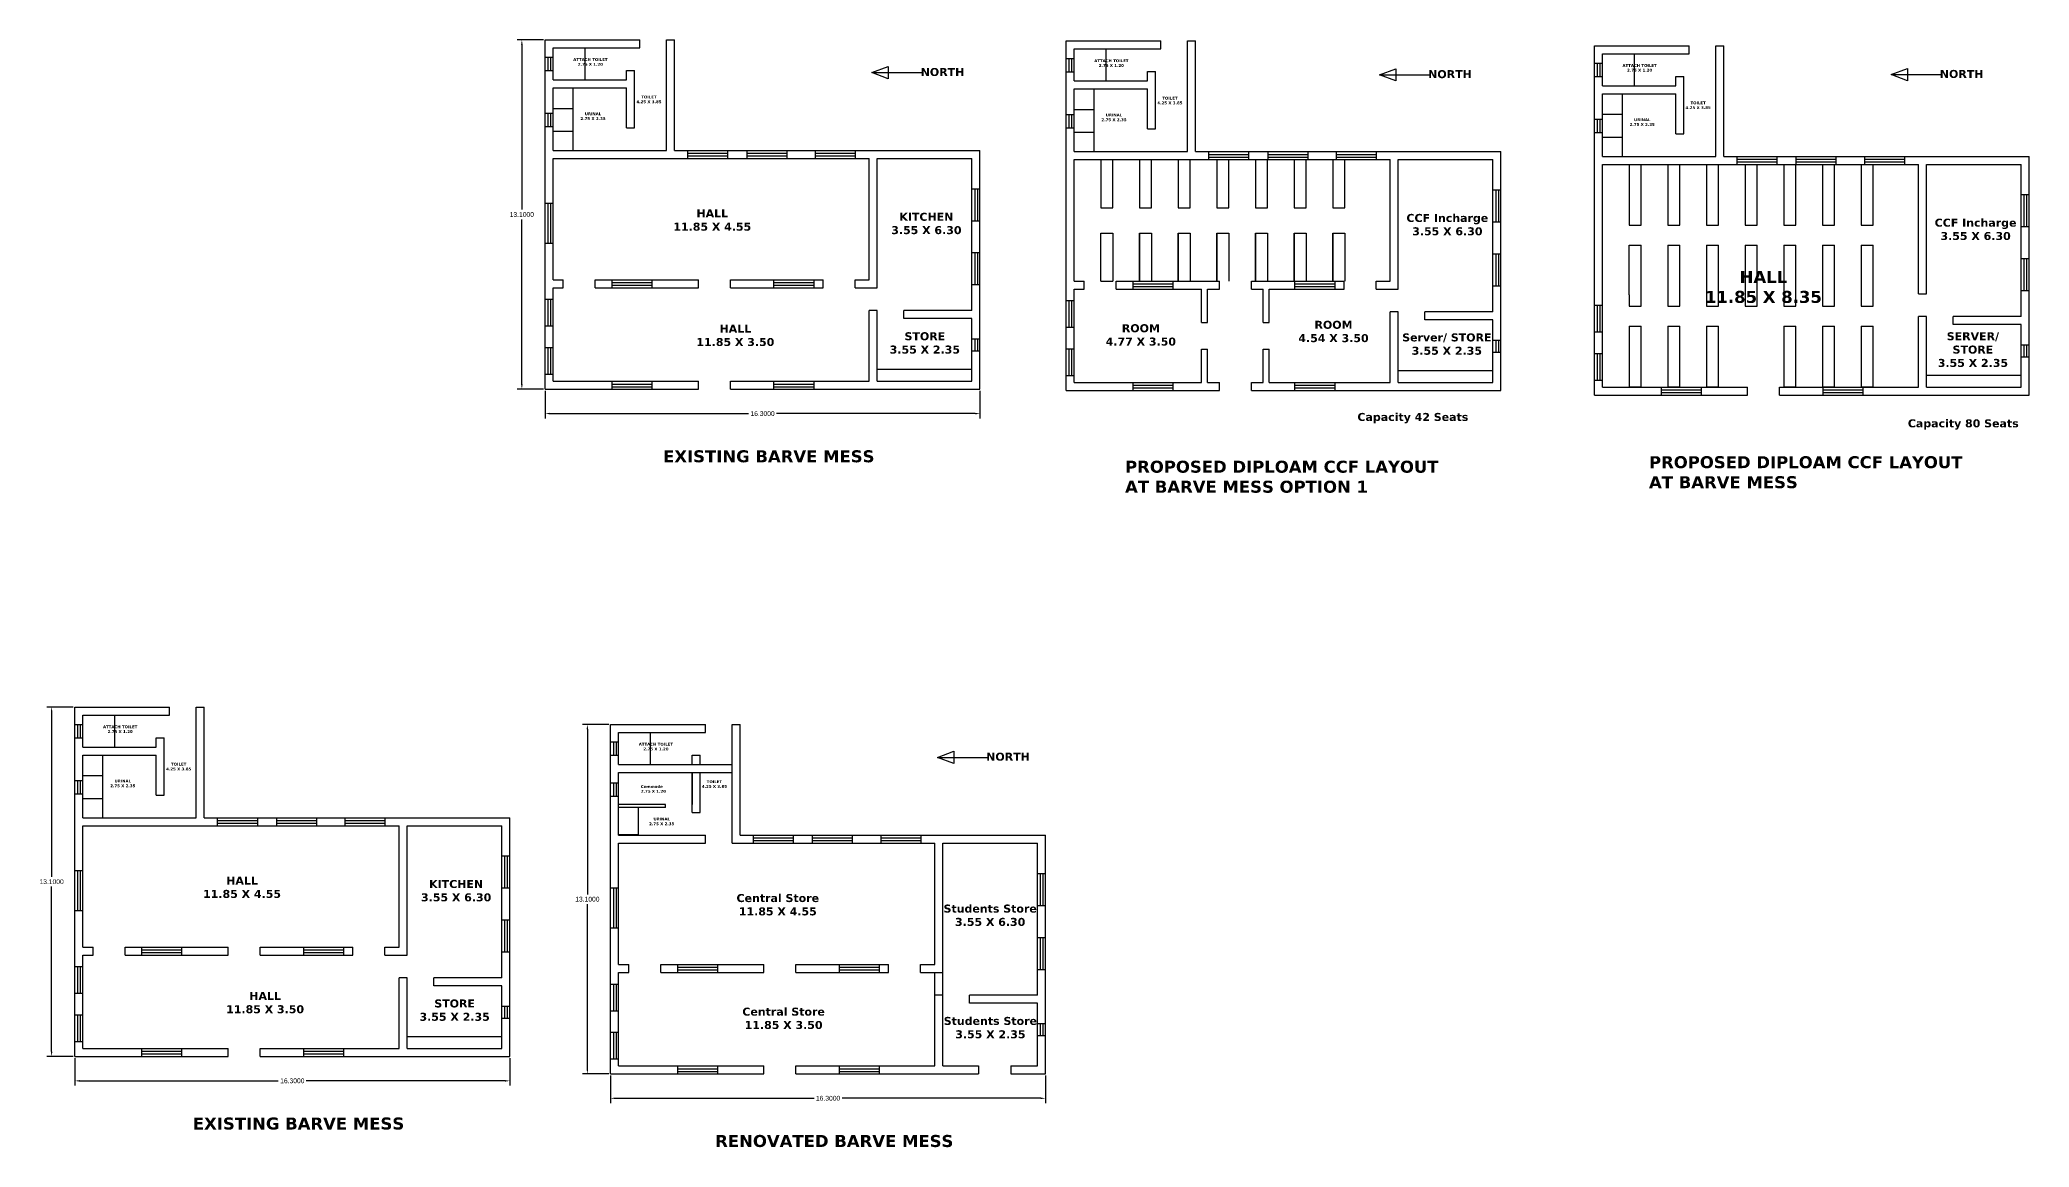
# Model space of a CAD drawing. Header units: inches. Extents: x -10.9 to 63.7, y -23.5 to 18.
import ezdxf

# ---------------------------------------------------------------- set-up
doc = ezdxf.new("R2010")
doc.units = ezdxf.units.IN
doc.header["$MEASUREMENT"] = 0
doc.styles.get("Standard").update_dxf_attribs({"font": 'arial.ttf'})
doc.dimstyles.get("Standard").update_dxf_attribs({"dimtxt": 0.18, "dimasz": 0.18, "dimexe": 0.18, "dimexo": 0.0625, "dimgap": 0.09, "dimtad": 0, "dimtih": 1, "dimtoh": 1, "dimdec": 4, "dimzin": 0, "dimdsep": 46, "dimtxsty": 'Standard', "dimcen": 0.09, "dimadec": 0, "dimazin": 0, "dimtfac": 1, "dimtdec": 4, "dimtofl": 0, "dimtmove": 0, "dimatfit": 3, "dimfxl": 1, "dimtolj": 1, "dimtzin": 0, "dimarcsym": 0})

# ---------------------------------------------------------------- blocks, each defined once
blk = doc.blocks.new('*D6')
at = {"color": 0, "lineweight": -2, "transparency": 16777216}
for p, q in [((8.086, 4.841), (8.086, 3.809)), ((24.386, 4.841), (24.386, 3.809)), ((8.266, 3.989), (15.711, 3.989)), ((24.206, 3.989), (16.761, 3.989))]:
    blk.add_line(p, q, dxfattribs=at)
at = {"color": 0, "transparency": 16777216}
for points in [[(8.266, 4.019), (8.266, 3.959), (8.086, 3.989)], [(24.206, 4.019), (24.206, 3.959), (24.386, 3.989)]]:
    blk.add_solid(points, dxfattribs=at)
at = {"layer": 'Defpoints', "color": 0, "transparency": 16777216}
for p in [(8.086, 4.903), (24.386, 4.903), (24.386, 3.989)]:
    blk.add_point(p, dxfattribs=at)
at = {"color": 0, "transparency": 16777216, "insert": (16.236, 3.989), "char_height": 0.18, "attachment_point": 5}
blk.add_mtext('\\A1;16.3000', dxfattribs=at)
blk = doc.blocks.new('*D7')
at = {"color": 0, "lineweight": -2, "transparency": 16777216}
for p, q in [((8.023, 18.003), (7.033, 18.003)), ((7.213, 17.823), (7.213, 11.635)), ((7.213, 5.083), (7.213, 11.271)), ((8.023, 4.903), (7.033, 4.903))]:
    blk.add_line(p, q, dxfattribs=at)
at = {"color": 0, "transparency": 16777216}
for points in [[(7.183, 17.823), (7.243, 17.823), (7.213, 18.003)], [(7.183, 5.083), (7.243, 5.083), (7.213, 4.903)]]:
    blk.add_solid(points, dxfattribs=at)
at = {"layer": 'Defpoints', "color": 0, "transparency": 16777216}
for p in [(7.213, 18.003), (8.086, 18.003), (8.086, 4.903)]:
    blk.add_point(p, dxfattribs=at)
at = {"color": 0, "transparency": 16777216, "insert": (7.213, 11.453), "char_height": 0.18, "attachment_point": 5}
blk.add_mtext('\\A1;13.1000', dxfattribs=at)
blk = doc.blocks.new('*D10')
at = {"color": 0, "lineweight": -2, "transparency": 16777216}
for p, q in [((10.542, -20.828), (10.542, -21.86)), ((26.842, -20.828), (26.842, -21.86)), ((10.722, -21.68), (18.167, -21.68)), ((26.662, -21.68), (19.216, -21.68))]:
    blk.add_line(p, q, dxfattribs=at)
at = {"color": 0, "transparency": 16777216}
for points in [[(10.722, -21.65), (10.722, -21.71), (10.542, -21.68)], [(26.662, -21.65), (26.662, -21.71), (26.842, -21.68)]]:
    blk.add_solid(points, dxfattribs=at)
at = {"layer": 'Defpoints', "color": 0, "transparency": 16777216}
for p in [(10.542, -20.766), (26.842, -20.766), (26.842, -21.68)]:
    blk.add_point(p, dxfattribs=at)
at = {"color": 0, "transparency": 16777216, "insert": (18.692, -21.68), "char_height": 0.18, "attachment_point": 5}
blk.add_mtext('\\A1;16.3000', dxfattribs=at)
blk = doc.blocks.new('*D11')
at = {"color": 0, "lineweight": -2, "transparency": 16777216}
for p, q in [((10.479, -7.666), (9.489, -7.666)), ((9.669, -7.846), (9.669, -14.034)), ((9.669, -20.586), (9.669, -14.398)), ((10.479, -20.766), (9.489, -20.766))]:
    blk.add_line(p, q, dxfattribs=at)
at = {"color": 0, "transparency": 16777216}
for points in [[(9.639, -7.846), (9.699, -7.846), (9.669, -7.666)], [(9.639, -20.586), (9.699, -20.586), (9.669, -20.766)]]:
    blk.add_solid(points, dxfattribs=at)
at = {"layer": 'Defpoints', "color": 0, "transparency": 16777216}
for p in [(9.669, -7.666), (10.542, -7.666), (10.542, -20.766)]:
    blk.add_point(p, dxfattribs=at)
at = {"color": 0, "transparency": 16777216, "insert": (9.669, -14.216), "char_height": 0.18, "attachment_point": 5}
blk.add_mtext('\\A1;13.1000', dxfattribs=at)
blk = doc.blocks.new('*D14')
at = {"color": 0, "lineweight": -2, "transparency": 16777216}
for p, q in [((-9.54, -20.174), (-9.54, -21.206)), ((6.76, -20.174), (6.76, -21.206)), ((-9.36, -21.026), (-1.915, -21.026)), ((6.58, -21.026), (-0.866, -21.026))]:
    blk.add_line(p, q, dxfattribs=at)
at = {"color": 0, "transparency": 16777216}
for points in [[(-9.36, -20.996), (-9.36, -21.056), (-9.54, -21.026)], [(6.58, -20.996), (6.58, -21.056), (6.76, -21.026)]]:
    blk.add_solid(points, dxfattribs=at)
at = {"layer": 'Defpoints', "color": 0, "transparency": 16777216}
for p in [(-9.54, -20.111), (6.76, -20.111), (6.76, -21.026)]:
    blk.add_point(p, dxfattribs=at)
at = {"color": 0, "transparency": 16777216, "insert": (-1.39, -21.026), "char_height": 0.18, "attachment_point": 5}
blk.add_mtext('\\A1;16.3000', dxfattribs=at)
blk = doc.blocks.new('*D15')
at = {"color": 0, "lineweight": -2, "transparency": 16777216}
for p, q in [((-9.603, -7.011), (-10.593, -7.011)), ((-10.413, -7.191), (-10.413, -13.379)), ((-10.413, -19.931), (-10.413, -13.743)), ((-9.603, -20.111), (-10.593, -20.111))]:
    blk.add_line(p, q, dxfattribs=at)
at = {"color": 0, "transparency": 16777216}
for points in [[(-10.443, -7.191), (-10.383, -7.191), (-10.413, -7.011)], [(-10.443, -19.931), (-10.383, -19.931), (-10.413, -20.111)]]:
    blk.add_solid(points, dxfattribs=at)
at = {"layer": 'Defpoints', "color": 0, "transparency": 16777216}
for p in [(-10.413, -7.011), (-9.54, -7.011), (-9.54, -20.111)]:
    blk.add_point(p, dxfattribs=at)
at = {"color": 0, "transparency": 16777216, "insert": (-10.413, -13.561), "char_height": 0.18, "attachment_point": 5}
blk.add_mtext('\\A1;13.1000', dxfattribs=at)

msp = doc.modelspace()

# ---------------------------------------------------------------- linework, layer by layer
for p, q in [((8.08576, 18.00313), (11.63576, 18.00313)), ((8.08576, 4.90313), (8.08576, 18.00313)), ((11.63576, 17.70313), (11.63576, 18.00313)), ((12.63576, 13.85313), (12.63576, 18.00313)), ((12.63576, 18.00313), (12.93576, 18.00313)), ((12.93576, 13.85313), (12.93576, 18.00313)), ((27.61411, 4.85918), (27.61411, 17.95918)), ((27.61411, 17.95918), (31.16411, 17.95918)), ((31.16411, 17.65918), (31.16411, 17.95918)), ((32.16411, 13.80918), (32.16411, 17.95918)), ((32.16411, 17.95918), (32.46411, 17.95918)), ((32.46411, 13.80918), (32.46411, 17.95918)), ((8.08576, 17.34734), (8.38576, 17.34734)), ((8.18664, 17.34734), (8.18664, 16.84734)), ((8.28664, 17.34734), (8.28664, 16.84734)), ((8.38576, 17.70313), (11.63576, 17.70313)), ((8.38576, 16.50313), (8.38576, 17.70313)), ((9.58576, 16.50313), (9.58576, 17.70313)), ((27.61411, 17.30339), (27.91411, 17.30339)), ((27.71499, 17.30339), (27.71499, 16.80339)), ((27.81499, 17.30339), (27.81499, 16.80339)), ((27.91411, 16.45918), (27.91411, 17.65918)), ((27.91411, 17.65918), (31.16411, 17.65918)), ((29.11411, 16.45918), (29.11411, 17.65918)), ((47.41429, 4.68241), (47.41429, 17.78241)), ((47.41429, 17.78241), (50.96429, 17.78241)), ((47.71429, 16.28241), (47.71429, 17.48241)), ((47.71429, 17.48241), (50.96429, 17.48241)), ((48.91429, 16.28241), (48.91429, 17.48241)), ((50.96429, 17.48241), (50.96429, 17.78241)), ((51.96429, 13.63241), (51.96429, 17.78241)), ((51.96429, 17.78241), (52.26429, 17.78241)), ((52.26429, 13.63241), (52.26429, 17.78241)), ((8.08576, 16.84734), (8.38576, 16.84734)), ((8.38576, 16.50313), (11.13576, 16.50313)), ((11.13576, 16.85313), (11.43576, 16.85313)), ((11.13576, 16.50313), (11.13576, 16.85313)), ((11.43576, 14.70313), (11.43576, 16.85313)), ((20.33421, 16.77076), (20.94697, 16.99728)), ((20.33421, 16.77076), (22.21138, 16.77076)), ((20.94697, 16.54264), (20.33421, 16.77076)), ((20.94697, 16.99728), (20.94697, 16.54264)), ((27.61411, 16.80339), (27.91411, 16.80339)), ((27.91411, 16.45918), (30.66411, 16.45918)), ((30.66411, 16.45918), (30.66411, 16.80918)), ((30.66411, 16.80918), (30.96411, 16.80918)), ((30.96411, 14.65918), (30.96411, 16.80918)), ((39.35697, 16.69026), (39.96972, 16.91678)), ((39.35697, 16.69026), (41.23413, 16.69026)), ((39.96972, 16.46214), (39.35697, 16.69026)), ((39.96972, 16.91678), (39.96972, 16.46214)), ((47.41429, 17.12662), (47.71429, 17.12662)), ((47.41429, 16.62662), (47.71429, 16.62662)), ((47.51517, 17.12662), (47.51517, 16.62662)), ((47.61517, 17.12662), (47.61517, 16.62662)), ((50.46429, 16.28241), (50.46429, 16.63241)), ((50.46429, 16.63241), (50.76429, 16.63241)), ((50.76429, 14.48241), (50.76429, 16.63241)), ((58.53536, 16.69735), (59.14812, 16.92387)), ((58.53536, 16.69735), (60.41253, 16.69735)), ((59.14812, 16.46923), (58.53536, 16.69735)), ((59.14812, 16.92387), (59.14812, 16.46923)), ((8.38576, 16.20313), (11.13576, 16.20313)), ((8.38576, 13.85313), (8.38576, 16.20313)), ((9.13576, 13.85313), (9.13576, 16.20313)), ((11.13576, 14.70313), (11.13576, 16.20313)), ((27.91411, 13.80918), (27.91411, 16.15918)), ((27.91411, 16.15918), (30.66411, 16.15918)), ((28.66411, 13.80918), (28.66411, 16.15918)), ((30.66411, 14.65918), (30.66411, 16.15918)), ((47.71429, 16.28241), (50.46429, 16.28241)), ((47.71429, 13.63241), (47.71429, 15.98241)), ((47.71429, 15.98241), (50.46429, 15.98241)), ((48.46429, 13.63241), (48.46429, 15.98241)), ((50.46429, 14.48241), (50.46429, 15.98241)), ((8.08576, 15.25209), (8.38576, 15.25209)), ((8.18664, 15.25209), (8.18664, 14.75209)), ((8.28664, 15.25209), (8.28664, 14.75209)), ((8.38576, 15.43029), (9.13576, 15.43029)), ((27.61411, 15.20814), (27.91411, 15.20814)), ((27.71499, 15.20814), (27.71499, 14.70814)), ((27.81499, 15.20814), (27.81499, 14.70814)), ((27.91411, 15.38634), (28.66411, 15.38634)), ((47.41429, 15.03137), (47.71429, 15.03137)), ((47.51517, 15.03137), (47.51517, 14.53137)), ((47.61517, 15.03137), (47.61517, 14.53137)), ((47.71429, 15.20957), (48.46429, 15.20957)), ((8.08576, 14.75209), (8.38576, 14.75209)), ((8.38576, 14.57837), (9.13576, 14.57837)), ((11.13576, 14.70313), (11.43576, 14.70313)), ((27.61411, 14.70814), (27.91411, 14.70814)), ((27.91411, 14.53442), (28.66411, 14.53442)), ((30.66411, 14.65918), (30.96411, 14.65918)), ((47.41429, 14.53137), (47.71429, 14.53137)), ((47.71429, 14.35765), (48.46429, 14.35765)), ((50.46429, 14.48241), (50.76429, 14.48241)), ((8.38576, 13.85313), (12.63576, 13.85313)), ((8.38576, 13.55313), (20.23576, 13.55313)), ((8.38576, 9.00313), (8.38576, 13.55313)), ((12.93576, 13.85313), (24.38576, 13.85313)), ((13.43721, 13.55313), (13.43721, 13.85313)), ((13.43721, 13.74874), (14.93721, 13.74874)), ((13.43721, 13.64874), (14.93721, 13.64874)), ((14.93721, 13.55313), (14.93721, 13.85313)), ((15.65592, 13.55313), (15.65592, 13.85313)), ((15.65592, 13.74874), (17.15592, 13.74874)), ((15.65592, 13.64874), (17.15592, 13.64874)), ((17.15592, 13.55313), (17.15592, 13.85313)), ((18.21977, 13.55313), (18.21977, 13.85313)), ((18.21977, 13.74874), (19.71977, 13.74874)), ((18.21977, 13.64874), (19.71977, 13.64874)), ((19.71977, 13.55313), (19.71977, 13.85313)), ((20.23576, 9.00313), (20.23576, 13.55313)), ((20.53576, 8.70313), (20.53576, 13.55313)), ((20.53576, 13.55313), (24.08576, 13.55313)), ((24.08576, 7.85313), (24.08576, 13.55313)), ((24.38576, 4.90313), (24.38576, 13.85313)), ((27.91411, 13.80918), (32.16411, 13.80918)), ((27.91411, 13.50918), (39.76411, 13.50918)), ((27.91411, 8.95918), (27.91411, 13.50918)), ((28.91411, 13.50918), (28.91411, 11.70918)), ((29.36411, 11.70918), (29.36411, 13.50918)), ((30.36411, 13.50918), (30.36411, 11.70918)), ((30.81411, 11.70918), (30.81411, 13.50918)), ((31.81411, 13.50918), (31.81411, 11.70918)), ((32.26411, 11.70918), (32.26411, 13.50918)), ((32.46411, 13.80918), (43.91411, 13.80918)), ((32.96556, 13.50918), (32.96556, 13.80918)), ((32.96556, 13.70479), (34.46556, 13.70479)), ((32.96556, 13.60479), (34.46556, 13.60479)), ((33.26411, 13.50918), (33.26411, 11.70918)), ((33.71411, 11.70918), (33.71411, 13.50918)), ((34.46556, 13.50918), (34.46556, 13.80918)), ((34.71411, 13.50918), (34.71411, 11.70918)), ((35.16411, 11.70918), (35.16411, 13.50918)), ((35.18428, 13.50918), (35.18428, 13.80918)), ((35.18428, 13.70479), (36.68428, 13.70479)), ((35.18428, 13.60479), (36.68428, 13.60479)), ((36.16411, 13.50918), (36.16411, 11.70918)), ((36.61411, 11.70918), (36.61411, 13.50918)), ((36.68428, 13.50918), (36.68428, 13.80918)), ((37.61411, 13.50918), (37.61411, 11.70918)), ((37.74812, 13.50918), (37.74812, 13.80918)), ((37.74812, 13.70479), (39.24812, 13.70479)), ((37.74812, 13.60479), (39.24812, 13.60479)), ((38.06411, 11.70918), (38.06411, 13.50918)), ((39.24812, 13.50918), (39.24812, 13.80918)), ((39.76411, 8.95918), (39.76411, 13.50918)), ((40.06411, 13.50918), (43.61411, 13.50918)), ((40.06411, 8.65918), (40.06411, 13.50918)), ((43.61411, 7.80918), (43.61411, 13.50918)), ((43.91411, 4.85918), (43.91411, 13.80918)), ((47.71429, 13.63241), (51.96429, 13.63241)), ((52.26429, 13.63241), (63.71429, 13.63241)), ((52.76574, 13.33241), (52.76574, 13.63241)), ((52.76574, 13.52802), (54.26574, 13.52802)), ((52.76574, 13.42802), (54.26574, 13.42802)), ((54.26574, 13.33241), (54.26574, 13.63241)), ((54.98445, 13.33241), (54.98445, 13.63241)), ((54.98445, 13.52802), (56.48445, 13.52802)), ((54.98445, 13.42802), (56.48445, 13.42802)), ((56.48445, 13.33241), (56.48445, 13.63241)), ((57.5483, 13.33241), (57.5483, 13.63241)), ((57.5483, 13.52802), (59.0483, 13.52802)), ((57.5483, 13.42802), (59.0483, 13.42802)), ((59.0483, 13.33241), (59.0483, 13.63241)), ((63.71429, 4.68241), (63.71429, 13.63241)), ((47.71429, 8.78241), (47.71429, 13.33241)), ((47.71429, 13.33241), (59.56429, 13.33241)), ((48.71429, 13.33241), (48.71429, 11.05241)), ((49.16429, 11.05241), (49.16429, 13.33241)), ((50.16429, 13.33241), (50.16429, 11.05241)), ((50.61429, 11.05241), (50.61429, 13.33241)), ((51.61429, 13.33241), (51.61429, 11.05241)), ((52.06429, 11.05241), (52.06429, 13.33241)), ((53.06429, 13.33241), (53.06429, 11.05241)), ((53.51429, 11.05241), (53.51429, 13.33241)), ((54.51429, 13.33241), (54.51429, 11.05241)), ((54.96429, 11.05241), (54.96429, 13.33241)), ((55.96429, 13.33241), (55.96429, 11.05241)), ((56.41429, 11.05241), (56.41429, 13.33241)), ((57.41429, 13.33241), (57.41429, 11.05241)), ((57.86429, 11.05241), (57.86429, 13.33241)), ((59.56429, 8.48241), (59.56429, 13.33241)), ((59.86429, 13.33241), (63.41429, 13.33241)), ((59.86429, 8.48241), (59.86429, 13.33241)), ((63.41429, 7.63241), (63.41429, 13.33241)), ((24.08576, 12.41952), (24.38576, 12.41952)), ((24.18936, 12.41952), (24.18936, 11.21952)), ((24.28936, 12.41952), (24.28936, 11.21952)), ((43.61411, 12.37557), (43.91411, 12.37557)), ((43.71772, 12.37557), (43.71772, 11.17557)), ((43.81772, 12.37557), (43.81772, 11.17557)), ((63.41429, 12.1988), (63.71429, 12.1988)), ((63.5179, 12.1988), (63.5179, 10.9988)), ((63.6179, 12.1988), (63.6179, 10.9988)), ((8.08576, 11.87476), (8.38576, 11.87476)), ((8.18743, 11.87476), (8.18743, 10.37476)), ((8.28743, 11.87476), (8.28743, 10.37476)), ((24.08576, 11.21952), (24.38576, 11.21952)), ((28.91411, 11.70918), (29.36411, 11.70918)), ((30.36411, 11.70918), (30.81411, 11.70918)), ((31.81411, 11.70918), (32.26411, 11.70918)), ((33.26411, 11.70918), (33.71411, 11.70918)), ((34.71411, 11.70918), (35.16411, 11.70918)), ((36.16411, 11.70918), (36.61411, 11.70918)), ((37.61411, 11.70918), (38.06411, 11.70918)), ((28.91411, 8.95918), (28.91411, 10.75918)), ((28.91411, 10.75918), (29.36411, 10.75918)), ((29.36411, 10.75918), (29.36411, 8.95918)), ((30.36411, 10.75918), (30.36411, 8.95918)), ((30.36411, 8.95918), (30.36411, 10.75918)), ((30.36411, 10.75918), (30.81411, 10.75918)), ((30.81411, 10.75918), (30.81411, 8.95918)), ((31.81411, 10.75918), (31.81411, 8.95918)), ((31.81411, 8.95918), (31.81411, 10.75918)), ((31.81411, 10.75918), (32.26411, 10.75918)), ((32.26411, 10.75918), (32.26411, 8.95918)), ((33.26411, 8.95918), (33.26411, 10.75918)), ((33.26411, 10.75918), (33.71411, 10.75918)), ((33.26411, 10.75918), (33.26411, 8.95918)), ((33.71411, 10.75918), (33.71411, 8.95918)), ((34.71411, 10.75918), (34.71411, 8.95918)), ((34.71411, 8.95918), (34.71411, 10.75918)), ((34.71411, 10.75918), (35.16411, 10.75918)), ((35.16411, 10.75918), (35.16411, 8.95918)), ((36.16411, 10.75918), (36.16411, 8.95918)), ((36.16411, 8.95918), (36.16411, 10.75918)), ((36.16411, 10.75918), (36.61411, 10.75918)), ((36.61411, 10.75918), (36.61411, 8.95918)), ((37.61411, 10.75918), (37.61411, 8.95918)), ((37.61411, 8.95918), (37.61411, 10.75918)), ((37.61411, 10.75918), (38.06411, 10.75918)), ((38.06411, 10.75918), (38.06411, 8.95918)), ((43.61411, 11.17557), (43.91411, 11.17557)), ((48.71429, 11.05241), (49.16429, 11.05241)), ((50.16429, 11.05241), (50.61429, 11.05241)), ((51.61429, 11.05241), (52.06429, 11.05241)), ((53.06429, 11.05241), (53.51429, 11.05241)), ((54.51429, 11.05241), (54.96429, 11.05241)), ((55.96429, 11.05241), (56.41429, 11.05241)), ((57.41429, 11.05241), (57.86429, 11.05241)), ((63.41429, 10.9988), (63.71429, 10.9988)), ((8.08576, 10.37476), (8.38576, 10.37476)), ((24.08576, 10.02323), (24.38576, 10.02323)), ((24.18936, 10.02323), (24.18936, 8.82323)), ((24.28936, 10.02323), (24.28936, 8.82323)), ((43.61411, 9.97927), (43.91411, 9.97927)), ((43.71772, 9.97927), (43.71772, 8.77927)), ((43.81772, 9.97927), (43.81772, 8.77927)), ((48.71429, 10.30241), (49.16429, 10.30241)), ((48.71429, 10.30241), (49.16429, 10.30241)), ((48.71429, 8.44241), (48.71429, 10.30241)), ((49.16429, 8.02241), (49.16429, 10.30241)), ((50.16429, 10.30241), (50.16429, 8.02241)), ((50.16429, 10.30241), (50.61429, 10.30241)), ((50.61429, 8.02241), (50.61429, 10.30241)), ((51.61429, 10.30241), (51.61429, 8.02241)), ((51.61429, 10.30241), (52.06429, 10.30241)), ((52.06429, 8.02241), (52.06429, 10.30241)), ((53.06429, 10.30241), (53.06429, 8.02241)), ((53.06429, 10.30241), (53.51429, 10.30241)), ((53.51429, 8.02241), (53.51429, 10.30241)), ((54.51429, 10.30241), (54.51429, 8.02241)), ((54.51429, 10.30241), (54.96429, 10.30241)), ((54.96429, 8.02241), (54.96429, 10.30241)), ((55.96429, 10.30241), (55.96429, 8.02241)), ((55.96429, 10.30241), (56.41429, 10.30241)), ((56.41429, 8.02241), (56.41429, 10.30241)), ((57.41429, 10.30241), (57.41429, 8.02241)), ((57.41429, 10.30241), (57.86429, 10.30241)), ((57.86429, 8.02241), (57.86429, 10.30241)), ((63.41429, 9.80251), (63.71429, 9.80251)), ((63.5179, 9.80251), (63.5179, 8.60251)), ((63.6179, 9.80251), (63.6179, 8.60251)), ((8.38576, 9.00313), (8.76659, 9.00313)), ((8.76659, 8.70313), (8.76659, 9.00313)), ((9.96659, 8.70313), (9.96659, 9.00313)), ((9.96659, 9.00313), (13.82967, 9.00313)), ((10.59915, 8.70313), (10.59915, 9.00313)), ((12.09915, 8.70313), (12.09915, 9.00313)), ((13.82967, 8.70313), (13.82967, 9.00313)), ((15.02967, 8.70313), (15.02967, 9.00313)), ((15.02967, 9.00313), (18.50418, 9.00313)), ((16.66462, 8.70313), (16.66462, 9.00313)), ((18.16462, 8.70313), (18.16462, 9.00313)), ((18.50418, 8.70313), (18.50418, 9.00313)), ((19.70418, 8.70313), (19.70418, 9.00313)), ((19.70418, 9.00313), (20.23576, 9.00313)), ((27.91411, 8.95918), (28.29494, 8.95918)), ((28.29494, 8.65918), (28.29494, 8.95918)), ((28.91411, 8.95918), (29.36411, 8.95918)), ((29.49494, 8.95918), (33.35802, 8.95918)), ((29.49494, 8.65918), (29.49494, 8.95918)), ((30.1275, 8.65918), (30.1275, 8.95918)), ((31.6275, 8.65918), (31.6275, 8.95918)), ((33.35802, 8.65918), (33.35802, 8.95918)), ((34.55802, 8.95918), (38.03253, 8.95918)), ((34.55802, 8.65918), (34.55802, 8.95918)), ((36.19297, 8.65918), (36.19297, 8.95918)), ((37.69297, 8.65918), (37.69297, 8.95918)), ((38.03253, 8.65918), (38.03253, 8.95918)), ((39.23253, 8.95918), (39.76411, 8.95918)), ((39.23253, 8.65918), (39.23253, 8.95918)), ((8.08576, 8.27346), (8.38576, 8.27346)), ((8.18743, 8.27346), (8.18743, 7.27346)), ((8.28743, 8.27346), (8.28743, 7.27346)), ((8.38576, 5.20313), (8.38576, 8.70313)), ((8.38576, 8.70313), (8.76659, 8.70313)), ((9.96659, 8.70313), (13.82967, 8.70313)), ((10.59915, 8.89938), (12.09915, 8.89938)), ((10.59915, 8.79938), (12.09915, 8.79938)), ((15.02967, 8.70313), (18.50418, 8.70313)), ((16.66462, 8.89938), (18.16462, 8.89938)), ((16.66462, 8.79938), (18.16462, 8.79938)), ((19.70418, 8.70313), (20.53576, 8.70313)), ((24.08576, 8.82323), (24.38576, 8.82323)), ((27.61411, 8.22951), (27.91411, 8.22951)), ((27.71579, 8.22951), (27.71579, 7.22951)), ((27.81579, 8.22951), (27.81579, 7.22951)), ((27.91411, 5.15918), (27.91411, 8.65918)), ((27.91411, 8.65918), (28.29494, 8.65918)), ((29.49494, 8.65918), (32.68411, 8.65918)), ((30.1275, 8.85542), (31.6275, 8.85542)), ((30.1275, 8.75542), (31.6275, 8.75542)), ((32.68411, 7.4047), (32.68411, 8.65918)), ((32.91411, 7.4047), (32.91411, 8.65918)), ((32.91411, 8.65918), (33.35802, 8.65918)), ((34.55802, 8.65918), (34.99411, 8.65918)), ((34.99411, 7.4047), (34.99411, 8.65918)), ((35.22411, 7.4047), (35.22411, 8.65918)), ((35.22411, 8.65918), (38.03253, 8.65918)), ((36.19297, 8.85542), (37.69297, 8.85542)), ((36.19297, 8.75542), (37.69297, 8.75542)), ((39.23253, 8.65918), (40.06411, 8.65918)), ((43.61411, 8.77927), (43.91411, 8.77927)), ((47.71429, 4.98241), (47.71429, 8.78241)), ((48.71429, 8.44241), (48.71429, 8.02241)), ((59.56429, 8.48241), (59.86429, 8.48241)), ((63.41429, 8.60251), (63.71429, 8.60251)), ((20.23576, 5.20313), (20.23576, 7.85313)), ((20.53576, 7.85313), (20.23576, 7.85313)), ((20.53576, 5.20313), (20.53576, 7.85313)), ((24.08576, 7.85313), (21.53576, 7.85313)), ((21.53576, 7.55313), (21.53576, 7.85313)), ((24.08576, 7.55313), (21.53576, 7.55313)), ((24.08576, 5.20313), (24.08576, 7.55313)), ((39.76411, 5.15918), (39.76411, 7.80918)), ((40.06411, 7.80918), (39.76411, 7.80918)), ((40.06411, 5.15918), (40.06411, 7.80918)), ((41.06411, 7.50918), (41.06411, 7.80918)), ((43.61411, 7.80918), (41.06411, 7.80918)), ((43.61411, 7.50918), (41.06411, 7.50918)), ((43.61411, 5.15918), (43.61411, 7.50918)), ((47.41429, 8.05274), (47.71429, 8.05274)), ((47.51597, 8.05274), (47.51597, 7.05274)), ((47.61597, 8.05274), (47.61597, 7.05274)), ((48.71429, 8.02241), (49.16429, 8.02241)), ((50.16429, 8.02241), (50.61429, 8.02241)), ((51.61429, 8.02241), (52.06429, 8.02241)), ((53.06429, 8.02241), (53.51429, 8.02241)), ((54.51429, 8.02241), (54.96429, 8.02241)), ((55.96429, 8.02241), (56.41429, 8.02241)), ((57.41429, 8.02241), (57.86429, 8.02241)), ((59.56429, 4.98241), (59.56429, 7.63241)), ((59.86429, 7.63241), (59.56429, 7.63241)), ((59.86429, 4.98241), (59.86429, 7.63241)), ((60.86429, 7.33241), (60.86429, 7.63241)), ((63.41429, 7.63241), (60.86429, 7.63241)), ((8.08576, 7.27346), (8.38576, 7.27346)), ((24.08576, 6.79096), (24.38576, 6.79096)), ((24.18936, 6.79096), (24.18936, 6.34096)), ((24.28936, 6.79096), (24.28936, 6.34096)), ((27.61411, 7.22951), (27.91411, 7.22951)), ((32.68411, 7.4047), (32.91411, 7.4047)), ((34.99411, 7.4047), (35.22411, 7.4047)), ((43.61411, 6.74701), (43.91411, 6.74701)), ((43.71772, 6.74701), (43.71772, 6.29701)), ((43.81772, 6.74701), (43.81772, 6.29701)), ((47.41429, 7.05274), (47.71429, 7.05274)), ((48.71429, 7.27241), (48.71429, 4.99241)), ((48.71429, 7.27241), (49.16429, 7.27241)), ((49.16429, 4.99241), (49.16429, 7.27241)), ((50.16429, 7.27241), (50.16429, 4.99241)), ((50.16429, 7.27241), (50.61429, 7.27241)), ((50.61429, 4.99241), (50.61429, 7.27241)), ((51.61429, 7.27241), (51.61429, 4.99241)), ((51.61429, 7.27241), (52.06429, 7.27241)), ((52.06429, 4.99241), (52.06429, 7.27241)), ((54.51429, 7.27241), (54.51429, 4.99241)), ((54.51429, 7.27241), (54.96429, 7.27241)), ((54.96429, 4.99241), (54.96429, 7.27241)), ((55.96429, 7.27241), (55.96429, 4.99241)), ((55.96429, 7.27241), (56.41429, 7.27241)), ((56.41429, 4.99241), (56.41429, 7.27241)), ((57.41429, 7.27241), (57.41429, 4.99241)), ((57.41429, 7.27241), (57.86429, 7.27241)), ((57.86429, 4.99241), (57.86429, 7.27241)), ((63.41429, 7.33241), (60.86429, 7.33241)), ((63.41429, 4.98241), (63.41429, 7.33241)), ((8.08576, 6.46631), (8.38576, 6.46631)), ((8.18743, 6.46631), (8.18743, 5.46631)), ((8.28743, 6.46631), (8.28743, 5.46631)), ((24.08576, 6.34096), (24.38576, 6.34096)), ((27.61411, 6.42236), (27.91411, 6.42236)), ((27.71579, 6.42236), (27.71579, 5.42236)), ((27.81579, 6.42236), (27.81579, 5.42236)), ((32.68411, 5.15918), (32.68411, 6.4047)), ((32.68411, 6.4047), (32.91411, 6.4047)), ((32.91411, 5.15918), (32.91411, 6.4047)), ((34.99411, 5.15918), (34.99411, 6.4047)), ((34.99411, 6.4047), (35.22411, 6.4047)), ((35.22411, 5.15918), (35.22411, 6.4047)), ((43.61411, 6.29701), (43.91411, 6.29701)), ((47.41429, 6.24559), (47.71429, 6.24559)), ((47.51597, 6.24559), (47.51597, 5.24559)), ((47.61597, 6.24559), (47.61597, 5.24559)), ((63.41429, 6.57024), (63.71429, 6.57024)), ((63.41429, 6.12024), (63.71429, 6.12024)), ((63.5179, 6.57024), (63.5179, 6.12024)), ((63.6179, 6.57024), (63.6179, 6.12024)), ((8.08576, 5.46631), (8.38576, 5.46631)), ((20.53576, 5.65313), (24.08576, 5.65313)), ((27.61411, 5.42236), (27.91411, 5.42236)), ((40.06411, 5.60918), (43.61411, 5.60918)), ((47.41429, 5.24559), (47.71429, 5.24559)), ((59.86429, 5.43241), (63.41429, 5.43241)), ((8.08576, 4.90313), (13.82967, 4.90313)), ((8.38576, 5.20313), (13.82967, 5.20313)), ((10.59915, 4.90313), (10.59915, 5.20313)), ((10.59915, 5.09629), (12.09915, 5.09629)), ((10.59915, 4.99629), (12.09915, 4.99629)), ((12.09915, 4.90313), (12.09915, 5.20313)), ((13.82967, 4.90313), (13.82967, 5.20313)), ((15.02967, 4.90313), (15.02967, 5.20313)), ((15.02967, 5.20313), (20.23576, 5.20313)), ((15.02967, 4.90313), (20.23576, 4.90313)), ((16.66462, 4.90313), (16.66462, 5.20313)), ((16.66462, 5.09629), (18.16462, 5.09629)), ((16.66462, 5.09629), (16.7201, 5.09629)), ((16.66462, 4.99629), (18.16462, 4.99629)), ((16.66462, 4.99629), (16.7201, 4.99629)), ((18.16462, 4.90313), (18.16462, 5.20313)), ((20.23576, 4.90313), (24.38576, 4.90313)), ((20.53576, 5.20313), (24.08576, 5.20313)), ((27.61411, 4.85918), (33.35802, 4.85918)), ((27.91411, 5.15918), (32.68411, 5.15918)), ((30.1275, 4.85918), (30.1275, 5.15918)), ((30.1275, 5.05234), (31.6275, 5.05234)), ((30.1275, 4.95234), (31.6275, 4.95234)), ((31.6275, 4.85918), (31.6275, 5.15918)), ((32.91411, 5.15918), (33.35802, 5.15918)), ((33.35802, 4.85918), (33.35802, 5.15918)), ((34.55802, 5.15918), (34.99411, 5.15918)), ((34.55802, 4.85918), (34.55802, 5.15918)), ((34.55802, 4.85918), (39.76411, 4.85918)), ((35.22411, 5.15918), (39.76411, 5.15918)), ((36.19297, 4.85918), (36.19297, 5.15918)), ((36.19297, 5.05234), (36.24846, 5.05234)), ((36.19297, 5.05234), (37.69297, 5.05234)), ((36.19297, 4.95234), (36.24846, 4.95234)), ((36.19297, 4.95234), (37.69297, 4.95234)), ((37.69297, 4.85918), (37.69297, 5.15918)), ((39.76411, 4.85918), (43.91411, 4.85918)), ((40.06411, 5.15918), (43.61411, 5.15918)), ((47.41429, 4.68241), (53.1582, 4.68241)), ((47.71429, 4.98241), (52.48429, 4.98241)), ((48.71429, 4.99241), (49.16429, 4.99241)), ((49.92768, 4.68241), (49.92768, 4.98241)), ((49.92768, 4.87557), (51.42768, 4.87557)), ((49.92768, 4.77557), (51.42768, 4.77557)), ((50.16429, 4.99241), (50.61429, 4.99241)), ((51.42768, 4.68241), (51.42768, 4.98241)), ((51.61429, 4.99241), (52.06429, 4.99241)), ((52.48429, 4.98241), (53.1582, 4.98241)), ((53.1582, 4.68241), (53.1582, 4.98241)), ((54.3582, 4.98241), (55.02429, 4.98241)), ((54.3582, 4.68241), (54.3582, 4.98241)), ((54.3582, 4.68241), (59.56429, 4.68241)), ((54.51429, 4.99241), (54.96429, 4.99241)), ((55.02429, 4.98241), (59.56429, 4.98241)), ((55.96429, 4.99241), (56.41429, 4.99241)), ((55.99315, 4.68241), (55.99315, 4.98241)), ((55.99315, 4.87557), (56.04864, 4.87557)), ((55.99315, 4.87557), (57.49315, 4.87557)), ((55.99315, 4.77557), (56.04864, 4.77557)), ((55.99315, 4.77557), (57.49315, 4.77557)), ((57.41429, 4.99241), (57.86429, 4.99241)), ((57.49315, 4.68241), (57.49315, 4.98241)), ((59.56429, 4.68241), (63.71429, 4.68241)), ((59.86429, 4.98241), (63.41429, 4.98241)), ((-9.54041, -20.11103), (-9.54041, -7.01103)), ((-9.54041, -7.01103), (-5.99041, -7.01103)), ((-9.24041, -8.51103), (-9.24041, -7.31103)), ((-9.24041, -7.31103), (-5.99041, -7.31103)), ((-8.04041, -8.51103), (-8.04041, -7.31103)), ((-5.99041, -7.31103), (-5.99041, -7.01103)), ((-4.99041, -11.16103), (-4.99041, -7.01103)), ((-4.99041, -7.01103), (-4.69041, -7.01103)), ((-4.69041, -11.16103), (-4.69041, -7.01103)), ((-9.54041, -7.66682), (-9.24041, -7.66682)), ((-9.54041, -8.16682), (-9.24041, -8.16682)), ((-9.43953, -7.66682), (-9.43953, -8.16682)), ((-9.33953, -7.66682), (-9.33953, -8.16682)), ((-6.49041, -8.51103), (-6.49041, -8.16103)), ((-6.49041, -8.16103), (-6.19041, -8.16103)), ((-6.19041, -10.31103), (-6.19041, -8.16103)), ((10.54169, -20.76588), (10.54169, -7.66588)), ((10.54169, -7.66588), (14.09169, -7.66588)), ((10.84169, -9.16588), (10.84169, -7.96588)), ((10.84169, -7.96588), (14.09169, -7.96588)), ((12.04169, -9.16588), (12.04169, -7.96588)), ((14.09169, -7.96588), (14.09169, -7.66588)), ((15.09169, -12.11588), (15.09169, -7.66588)), ((15.09169, -7.66588), (15.39169, -7.66588)), ((15.39169, -11.81588), (15.39169, -7.66588)), ((-9.24041, -8.51103), (-6.49041, -8.51103)), ((-9.24041, -11.16103), (-9.24041, -8.81103)), ((-9.24041, -8.81103), (-6.49041, -8.81103)), ((-8.49041, -11.16103), (-8.49041, -8.81103)), ((-6.49041, -10.31103), (-6.49041, -8.81103)), ((10.54169, -8.32167), (10.84169, -8.32167)), ((10.54169, -8.82167), (10.84169, -8.82167)), ((10.64257, -8.32167), (10.64257, -8.82167)), ((10.74257, -8.32167), (10.74257, -8.82167)), ((13.59169, -9.16588), (13.59169, -8.81588)), ((13.59169, -8.81588), (13.89169, -8.81588)), ((13.89169, -9.16588), (13.89169, -8.81588)), ((22.79014, -8.89825), (23.4029, -8.67174)), ((22.79014, -8.89825), (24.66731, -8.89825)), ((23.4029, -9.12638), (22.79014, -8.89825)), ((23.4029, -8.67174), (23.4029, -9.12638)), ((-9.24041, -9.58387), (-8.49041, -9.58387)), ((10.84169, -9.16588), (15.09169, -9.16588)), ((10.84169, -11.81588), (10.84169, -9.46588)), ((10.84169, -9.46588), (15.09169, -9.46588)), ((13.59169, -10.96588), (13.59169, -9.46588)), ((13.59169, -9.46588), (13.59169, -10.66588)), ((13.89169, -10.96588), (13.89169, -9.46588)), ((-9.54041, -9.76207), (-9.24041, -9.76207)), ((-9.54041, -10.26207), (-9.24041, -10.26207)), ((-9.43953, -9.76207), (-9.43953, -10.26207)), ((-9.33953, -9.76207), (-9.33953, -10.26207)), ((-9.24041, -10.43579), (-8.49041, -10.43579)), ((-6.49041, -10.31103), (-6.19041, -10.31103)), ((10.54169, -9.85087), (10.84169, -9.85087)), ((10.54169, -10.35087), (10.84169, -10.35087)), ((10.64257, -9.85087), (10.64257, -10.35087)), ((10.74257, -9.85087), (10.74257, -10.35087)), ((-9.24041, -11.16103), (-4.99041, -11.16103)), ((-4.69041, -11.16103), (6.75959, -11.16103)), ((-4.18895, -11.46103), (-4.18895, -11.16103)), ((-2.68895, -11.46103), (-2.68895, -11.16103)), ((-1.97024, -11.46103), (-1.97024, -11.16103)), ((-0.47024, -11.46103), (-0.47024, -11.16103)), ((0.5936, -11.46103), (0.5936, -11.16103)), ((2.0936, -11.46103), (2.0936, -11.16103)), ((6.75959, -20.11103), (6.75959, -11.16103)), ((12.59169, -10.66588), (10.84169, -10.66588)), ((12.59169, -10.78088), (10.84169, -10.78088)), ((11.59169, -11.81588), (11.59169, -10.78088)), ((12.59169, -10.78088), (12.59169, -10.66588)), ((13.59169, -10.96588), (13.89169, -10.96588)), ((-9.24041, -16.01103), (-9.24041, -11.46103)), ((-9.24041, -11.46103), (2.60959, -11.46103)), ((-4.18895, -11.26542), (-2.68895, -11.26542)), ((-4.18895, -11.36542), (-2.68895, -11.36542)), ((-1.97024, -11.26542), (-0.47024, -11.26542)), ((-1.97024, -11.36542), (-0.47024, -11.36542)), ((0.5936, -11.26542), (2.0936, -11.26542)), ((0.5936, -11.36542), (2.0936, -11.36542)), ((2.60959, -16.01103), (2.60959, -11.46103)), ((2.90959, -11.46103), (6.45959, -11.46103)), ((2.90959, -16.31103), (2.90959, -11.46103)), ((6.45959, -17.16103), (6.45959, -11.46103)), ((10.84169, -11.79088), (11.59169, -11.79088)), ((10.84169, -11.81588), (14.09169, -11.81588)), ((10.84169, -11.81588), (11.59169, -11.81588)), ((14.09169, -12.11588), (14.09169, -11.81588)), ((15.39169, -11.81588), (26.84169, -11.81588)), ((15.89314, -12.11588), (15.89314, -11.81588)), ((15.89314, -11.92027), (17.39314, -11.92027)), ((17.39314, -12.11588), (17.39314, -11.81588)), ((18.11185, -12.11588), (18.11185, -11.81588)), ((18.11185, -11.92027), (19.61185, -11.92027)), ((19.61185, -12.11588), (19.61185, -11.81588)), ((20.6757, -12.11588), (20.6757, -11.81588)), ((20.6757, -11.92027), (22.1757, -11.92027)), ((22.1757, -12.11588), (22.1757, -11.81588)), ((26.84169, -20.76588), (26.84169, -11.81588)), ((6.45959, -12.59464), (6.75959, -12.59464)), ((6.5632, -12.59464), (6.5632, -13.79464)), ((6.6632, -12.59464), (6.6632, -13.79464)), ((10.84169, -16.66588), (10.84169, -12.11588)), ((10.84169, -12.11588), (14.09169, -12.11588)), ((15.09169, -12.11588), (22.69169, -12.11588)), ((15.89314, -12.02027), (17.39314, -12.02027)), ((18.11185, -12.02027), (19.61185, -12.02027)), ((20.6757, -12.02027), (22.1757, -12.02027)), ((22.69169, -16.66588), (22.69169, -12.11588)), ((22.99169, -12.11588), (26.54169, -12.11588)), ((22.99169, -16.96588), (22.99169, -12.11588)), ((26.54169, -17.81588), (26.54169, -12.11588)), ((-9.54041, -13.13941), (-9.24041, -13.13941)), ((-9.43873, -13.13941), (-9.43873, -14.63941)), ((-9.33873, -13.13941), (-9.33873, -14.63941)), ((26.54169, -13.24949), (26.84169, -13.24949)), ((26.64529, -13.24949), (26.64529, -14.44949)), ((26.74529, -13.24949), (26.74529, -14.44949)), ((6.45959, -13.79464), (6.75959, -13.79464)), ((10.54169, -13.79426), (10.84169, -13.79426)), ((10.64336, -13.79426), (10.64336, -15.29426)), ((10.74336, -13.79426), (10.74336, -15.29426)), ((-9.54041, -14.63941), (-9.24041, -14.63941)), ((26.54169, -14.44949), (26.84169, -14.44949)), ((6.45959, -14.99093), (6.75959, -14.99093)), ((6.5632, -14.99093), (6.5632, -16.19093)), ((6.6632, -14.99093), (6.6632, -16.19093)), ((10.54169, -15.29426), (10.84169, -15.29426)), ((26.54169, -15.64579), (26.84169, -15.64579)), ((26.64529, -15.64579), (26.64529, -16.84579)), ((26.74529, -15.64579), (26.74529, -16.84579)), ((-9.24041, -16.01103), (-8.85958, -16.01103)), ((-9.24041, -19.81103), (-9.24041, -16.31103)), ((-9.24041, -16.31103), (-8.85958, -16.31103)), ((-8.85958, -16.31103), (-8.85958, -16.01103)), ((-7.65958, -16.01103), (-3.7965, -16.01103)), ((-7.65958, -16.31103), (-7.65958, -16.01103)), ((-7.65958, -16.31103), (-3.7965, -16.31103)), ((-7.02702, -16.31103), (-7.02702, -16.01103)), ((-7.02702, -16.11478), (-5.52702, -16.11478)), ((-7.02702, -16.21478), (-5.52702, -16.21478)), ((-5.52702, -16.31103), (-5.52702, -16.01103)), ((-3.7965, -16.31103), (-3.7965, -16.01103)), ((-2.5965, -16.01103), (0.87801, -16.01103)), ((-2.5965, -16.31103), (-2.5965, -16.01103)), ((-2.5965, -16.31103), (0.87801, -16.31103)), ((-0.96155, -16.31103), (-0.96155, -16.01103)), ((-0.96155, -16.11478), (0.53845, -16.11478)), ((-0.96155, -16.21478), (0.53845, -16.21478)), ((0.53845, -16.31103), (0.53845, -16.01103)), ((0.87801, -16.31103), (0.87801, -16.01103)), ((2.07801, -16.01103), (2.60959, -16.01103)), ((2.07801, -16.31103), (2.07801, -16.01103)), ((2.07801, -16.31103), (2.90959, -16.31103)), ((6.45959, -16.19093), (6.75959, -16.19093)), ((-9.54041, -16.7407), (-9.24041, -16.7407)), ((-9.43873, -16.7407), (-9.43873, -17.7407)), ((-9.33873, -16.7407), (-9.33873, -17.7407)), ((10.84169, -16.66588), (11.22252, -16.66588)), ((10.84169, -20.46588), (10.84169, -16.96588)), ((10.84169, -16.96588), (11.22252, -16.96588)), ((11.22252, -16.96588), (11.22252, -16.66588)), ((12.42252, -16.66588), (16.2856, -16.66588)), ((12.42252, -16.96588), (12.42252, -16.66588)), ((12.42252, -16.96588), (16.2856, -16.96588)), ((13.05508, -16.96588), (13.05508, -16.66588)), ((13.05508, -16.76964), (14.55508, -16.76964)), ((13.05508, -16.86964), (14.55508, -16.86964)), ((14.55508, -16.96588), (14.55508, -16.66588)), ((16.2856, -16.96588), (16.2856, -16.66588)), ((17.4856, -16.66588), (20.96011, -16.66588)), ((17.4856, -16.96588), (17.4856, -16.66588)), ((17.4856, -16.96588), (20.96011, -16.96588)), ((19.12055, -16.96588), (19.12055, -16.66588)), ((19.12055, -16.76964), (20.62055, -16.76964)), ((19.12055, -16.86964), (20.62055, -16.86964)), ((20.62055, -16.96588), (20.62055, -16.66588)), ((20.96011, -16.96588), (20.96011, -16.66588)), ((22.16011, -16.66588), (22.69169, -16.66588)), ((22.16011, -16.96588), (22.16011, -16.66588)), ((22.16011, -16.96588), (22.99169, -16.96588)), ((22.69169, -17.81588), (22.69169, -16.96588)), ((22.99169, -17.81588), (22.99169, -16.96588)), ((26.54169, -16.84579), (26.84169, -16.84579)), ((-9.54041, -17.7407), (-9.24041, -17.7407)), ((2.60959, -19.81103), (2.60959, -17.16103)), ((2.90959, -17.16103), (2.60959, -17.16103)), ((2.90959, -19.81103), (2.90959, -17.16103)), ((3.90959, -17.46103), (3.90959, -17.16103)), ((6.45959, -17.16103), (3.90959, -17.16103)), ((6.45959, -17.46103), (3.90959, -17.46103)), ((6.45959, -19.81103), (6.45959, -17.46103)), ((10.54169, -17.39555), (10.84169, -17.39555)), ((10.64336, -17.39555), (10.64336, -18.39555)), ((10.74336, -17.39555), (10.74336, -18.39555)), ((22.69169, -20.46588), (22.69169, -17.81588)), ((22.99169, -17.81588), (22.69169, -17.81588)), ((22.99169, -20.46588), (22.99169, -17.81588)), ((23.99169, -18.11588), (23.99169, -17.81588)), ((26.54169, -17.81588), (23.99169, -17.81588)), ((-9.54041, -18.54785), (-9.24041, -18.54785)), ((-9.43873, -18.54785), (-9.43873, -19.54785)), ((-9.33873, -18.54785), (-9.33873, -19.54785)), ((6.45959, -18.2232), (6.75959, -18.2232)), ((6.5632, -18.2232), (6.5632, -18.6732)), ((6.6632, -18.2232), (6.6632, -18.6732)), ((10.54169, -18.39555), (10.84169, -18.39555)), ((26.54169, -18.11588), (23.99169, -18.11588)), ((26.54169, -20.46588), (26.54169, -18.11588)), ((2.90959, -19.36103), (6.45959, -19.36103)), ((6.45959, -18.6732), (6.75959, -18.6732)), ((10.54169, -19.2027), (10.84169, -19.2027)), ((10.64336, -19.2027), (10.64336, -20.2027)), ((10.74336, -19.2027), (10.74336, -20.2027)), ((26.54169, -18.87805), (26.84169, -18.87805)), ((26.54169, -19.32805), (26.84169, -19.32805)), ((26.64529, -18.87805), (26.64529, -19.32805)), ((26.74529, -18.87805), (26.74529, -19.32805)), ((-9.54041, -19.54785), (-9.24041, -19.54785)), ((-9.54041, -20.11103), (-3.7965, -20.11103)), ((-9.24041, -19.81103), (-3.7965, -19.81103)), ((-7.02702, -20.11103), (-7.02702, -19.81103)), ((-7.02702, -19.91787), (-5.52702, -19.91787)), ((-7.02702, -20.01787), (-5.52702, -20.01787)), ((-5.52702, -20.11103), (-5.52702, -19.81103)), ((-3.7965, -20.11103), (-3.7965, -19.81103)), ((-2.5965, -19.81103), (2.60959, -19.81103)), ((-2.5965, -20.11103), (-2.5965, -19.81103)), ((-2.5965, -20.11103), (2.60959, -20.11103)), ((-0.96155, -20.11103), (-0.96155, -19.81103)), ((-0.96155, -19.91787), (-0.90606, -19.91787)), ((-0.96155, -19.91787), (0.53845, -19.91787)), ((-0.96155, -20.01787), (-0.90606, -20.01787)), ((-0.96155, -20.01787), (0.53845, -20.01787)), ((0.53845, -20.11103), (0.53845, -19.81103)), ((2.60959, -20.11103), (6.75959, -20.11103)), ((2.90959, -19.81103), (6.45959, -19.81103)), ((10.54169, -20.2027), (10.84169, -20.2027)), ((10.54169, -20.76588), (16.2856, -20.76588)), ((10.84169, -20.46588), (16.2856, -20.46588)), ((13.05508, -20.76588), (13.05508, -20.46588)), ((13.05508, -20.57272), (14.55508, -20.57272)), ((13.05508, -20.67272), (14.55508, -20.67272)), ((14.55508, -20.76588), (14.55508, -20.46588)), ((16.2856, -20.76588), (16.2856, -20.46588)), ((17.4856, -20.46588), (22.69169, -20.46588)), ((17.4856, -20.76588), (17.4856, -20.46588)), ((17.4856, -20.76588), (22.69169, -20.76588)), ((19.12055, -20.76588), (19.12055, -20.46588)), ((19.12055, -20.57272), (19.17603, -20.57272)), ((19.12055, -20.57272), (20.62055, -20.57272)), ((19.12055, -20.67272), (19.17603, -20.67272)), ((19.12055, -20.67272), (20.62055, -20.67272)), ((20.62055, -20.76588), (20.62055, -20.46588)), ((22.69169, -20.76588), (24.33579, -20.76588)), ((22.99169, -20.46588), (24.33579, -20.46588)), ((24.33579, -20.46588), (24.33579, -20.76588)), ((25.53579, -20.46588), (25.53579, -20.76588)), ((25.53579, -20.46588), (26.08509, -20.46588)), ((25.53579, -20.76588), (26.08073, -20.76588)), ((26.08073, -20.76588), (26.84169, -20.76588)), ((26.08509, -20.46588), (26.54169, -20.46588))]:
    msp.add_line(p, q)

# ---------------------------------------------------------------- texts
at = {"attachment_point": 1}
for s, width, insert, char_height in [('\\pxqc;{\\fVerdana|b1|i0|c0|p34;ATTACH TOILET\\P2.75 X 1.20}', 3.3597797, (8.10245, 17.31566), 0.107175), ('\\pxqc;{\\fVerdana|b1|i0|c0|p34;ATTACH TOILET\\P2.75 X 1.20}', 3.3597797, (27.6308, 17.27171), 0.107175), ('\\pxqc;{\\fVerdana|b1|i0|c0|p34;NORTH}', 3.3597797, (21.3003, 16.94575), 0.3), ('\\pxqc;{\\fVerdana|b1|i0|c0|p34;NORTH}', 3.3597797, (40.32306, 16.86525), 0.3), ('\\pxqc;{\\fVerdana|b1|i0|c0|p34;ATTACH TOILET\\P2.75 X 1.20}', 3.3597797, (47.43098, 17.09494), 0.107175), ('\\pxqc;{\\fVerdana|b1|i0|c0|p34;NORTH}', 3.3597797, (59.50145, 16.87234), 0.3), ('\\pxqc;{\\fVerdana|b1|i0|c0|p34;TOILET\\P4.25 X 3.85}', 3.3597797, (10.29633, 15.9123), 0.107175), ('\\pxqc;{\\fVerdana|b1|i0|c0|p34;TOILET\\P4.25 X 3.85}', 3.3597797, (29.82468, 15.86835), 0.107175), ('\\pxqc;{\\fVerdana|b1|i0|c0|p34;TOILET\\P4.25 X 3.85}', 3.3597797, (49.62486, 15.69158), 0.107175), ('\\pxqc;{\\fVerdana|b1|i0|c0|p34;URINAL\\P2.75 X 2.35}', 3.3597797, (8.20038, 15.28128), 0.107175), ('\\pxqc;{\\fVerdana|b1|i0|c0|p34;URINAL\\P2.75 X 2.35}', 3.3597797, (27.72874, 15.23733), 0.107175), ('\\pxqc;{\\fVerdana|b1|i0|c0|p34;URINAL\\P2.75 X 2.35}', 3.3597797, (47.52892, 15.06056), 0.107175), ('\\pxqc;{\\fVerdana|b1|i0|c0|p34;HALL\\P11.85 X 4.55}', 3.3597797, (12.67133, 11.64616), 0.3), ('\\pxqc;{\\fVerdana|b1|i0|c0|p34;KITCHEN\\P3.55 X 6.30}', 3.3597797, (20.69589, 11.51769), 0.3), ('\\pxqc;{\\fVerdana|b1|i0|c0|p34;CCF Incharge\\P3.55 X 6.30}', 3.3597797, (40.22424, 11.47374), 0.3), ('\\pxqc;{\\fVerdana|b1|i0|c0|p34;CCF Incharge\\P3.55 X 6.30}', 3.3597797, (60.02442, 11.29697), 0.3), ('\\pxqc;{\\fVerdana|b1|i0|c0|p34;HALL\\P11.85 X 8.35}', 5.9360056, (50.78286, 9.33937), 0.45), ('\\pxqc;{\\fVerdana|b1|i0|c0|p34;ROOM\\P4.54 X 3.50}', 3.3597797, (35.95638, 7.46852), 0.3), ('\\pxqc;{\\fVerdana|b1|i0|c0|p34;HALL\\P11.85 X 3.50}', 3.3597797, (13.53603, 7.32311), 0.3), ('\\pxqc;{\\fVerdana|b1|i0|c0|p34;STORE\\P3.55 X 2.35}', 3.3597797, (20.63945, 7.03937), 0.3), ('\\pxqc;{\\fVerdana|b1|i0|c0|p34;ROOM\\P4.77 X 3.50}', 3.3597797, (28.73475, 7.33971), 0.3), ('\\pxqc;{\\fVerdana|b1|i0|c0|p34;Server/ STORE\\P3.55 X 2.35}', 3.4352641, (40.1678, 6.99542), 0.3), ('\\pxqc;{\\fVerdana|b1|i0|c0|p34;SERVER/ STORE\\P3.55 X 2.35}', 3.3597797, (59.92395, 7.03857), 0.3), ('\\pxqc;{\\fVerdana|b1|i0|c0|p34;Capacity 42 Seats}', 5.173061, (38.02559, 4.01318), 0.3), ('\\pxqc;{\\fVerdana|b1|i0|c0|p34;Capacity 80 Seats}', 5.173061, (58.65613, 3.77387), 0.3), ('\\pxqc;{\\fVerdana|b1|i0|c0|p34;EXISTING BARVE MESS}', 12.6683725, (10.13431, 2.61353), 0.45), ('{\\fVerdana|b1|i0|c0|p34;PROPOSED DIPLOAM CCF LAYOUT AT BARVE MESS}', 12.6683725, (49.46284, 2.39281), 0.45), ('{\\fVerdana|b1|i0|c0|p34;PROPOSED DIPLOAM CCF LAYOUT AT BARVE MESS OPTION 1}', 12.6683725, (29.82423, 2.22297), 0.45), ('\\pxqc;{\\fVerdana|b1|i0|c0|p34;ATTACH TOILET\\P2.75 X 1.20}', 3.3597797, (-9.52372, -7.6985), 0.107175), ('\\pxqc;{\\fVerdana|b1|i0|c0|p34;ATTACH TOILET\\P2.75 X 1.20}', 3.3597797, (10.55838, -8.35335), 0.107175), ('\\pxqc;{\\fVerdana|b1|i0|c0|p34;NORTH}', 3.3597797, (23.75623, -8.72326), 0.3), ('\\pxqc;{\\fVerdana|b1|i0|c0|p34;TOILET\\P4.25 X 3.85}', 3.3597797, (-7.32983, -9.10186), 0.107175), ('\\pxqc;{\\fVerdana|b1|i0|c0|p34;URINAL\\P2.75 X 2.35}', 3.3597797, (-9.42578, -9.73288), 0.107175), ('{\\fVerdana|b1|i0|c0|p34;Commode\\P2.75 X 1.20}', 3.3597797, (11.67413, -9.93931), 0.107175), ('\\pxqc;{\\fVerdana|b1|i0|c0|p34;TOILET\\P4.25 X 3.85}', 3.3597797, (12.75226, -9.75671), 0.107175), ('\\pxqc;{\\fVerdana|b1|i0|c0|p34;URINAL\\P2.75 X 2.35}', 3.3597797, (10.77584, -11.15719), 0.107175), ('\\pxqc;{\\fVerdana|b1|i0|c0|p34;HALL\\P11.85 X 4.55}', 3.3597797, (-4.95483, -13.36801), 0.3), ('\\pxqc;{\\fVerdana|b1|i0|c0|p34;KITCHEN\\P3.55 X 6.30}', 3.3597797, (3.06973, -13.49647), 0.3), ('\\pxqc;{\\fVerdana|b1|i0|c0|p34;Central Store\\P11.85 X 4.55}', 3.3597797, (15.12726, -14.02286), 0.3), ('\\pxqc;{\\fVerdana|b1|i0|c0|p34;Students Store\\P3.55 X 6.30}', 3.3597797, (23.08752, -14.41724), 0.3), ('\\pxqc;{\\fVerdana|b1|i0|c0|p34;HALL\\P11.85 X 3.50}', 3.3597797, (-4.09013, -17.69105), 0.3), ('\\pxqc;{\\fVerdana|b1|i0|c0|p34;STORE\\P3.55 X 2.35}', 3.3597797, (3.01329, -17.97479), 0.3), ('\\pxqc;{\\fVerdana|b1|i0|c0|p34;Central Store\\P11.85 X 3.50}', 3.3597797, (15.34467, -18.28125), 0.3), ('\\pxqc;{\\fVerdana|b1|i0|c0|p34;Students Store\\P3.55 X 2.35}', 3.3597797, (23.09538, -18.62964), 0.3), ('\\pxqc;{\\fVerdana|b1|i0|c0|p34;EXISTING BARVE MESS}', 12.6683725, (-7.49186, -22.40063), 0.45), ('\\pxqc;{\\fVerdana|b1|i0|c0|p34;RENOVATED BARVE MESS}', 12.6683725, (12.59024, -23.05549), 0.45)]:
    msp.add_mtext_dynamic_manual_height_columns(s, width=width, gutter_width=1, heights=[0], dxfattribs=dict(at, insert=insert, char_height=char_height))

# ---------------------------------------------------------------- dimensions: what is measured, and where the dimension line sits
for base, p1, p2, picture, middle in [((7.21315, 18.00313), (8.08576, 4.90313), (8.08576, 18.00313), '*D7', (7.21315, 11.45313)), ((-10.41301, -7.01103), (-9.54041, -20.11103), (-9.54041, -7.01103), '*D15', (-10.41301, -13.56103)), ((9.66908, -7.66588), (10.54169, -20.76588), (10.54169, -7.66588), '*D11', (9.66908, -14.21588))]:
    dim = msp.add_linear_dim(base=base, p1=p1, p2=p2, angle=90, dimstyle='Standard')
    dim.commit()
    dim.dimension.update_dxf_attribs({"geometry": picture, "text_midpoint": middle})
for base, p1, p2, picture, middle in [((24.38576, 3.98852), (8.08576, 4.90313), (24.38576, 4.90313), '*D6', (16.23576, 3.98852)), ((6.75959, -21.02564), (-9.54041, -20.11103), (6.75959, -20.11103), '*D14', (-1.39041, -21.02564)), ((26.84169, -21.68049), (10.54169, -20.76588), (26.84169, -20.76588), '*D10', (18.69169, -21.68049))]:
    dim = msp.add_linear_dim(base=base, p1=p1, p2=p2, dimstyle='Standard')
    dim.commit()
    dim.dimension.update_dxf_attribs({"geometry": picture, "text_midpoint": middle})

doc.saveas('drawing.dxf')
